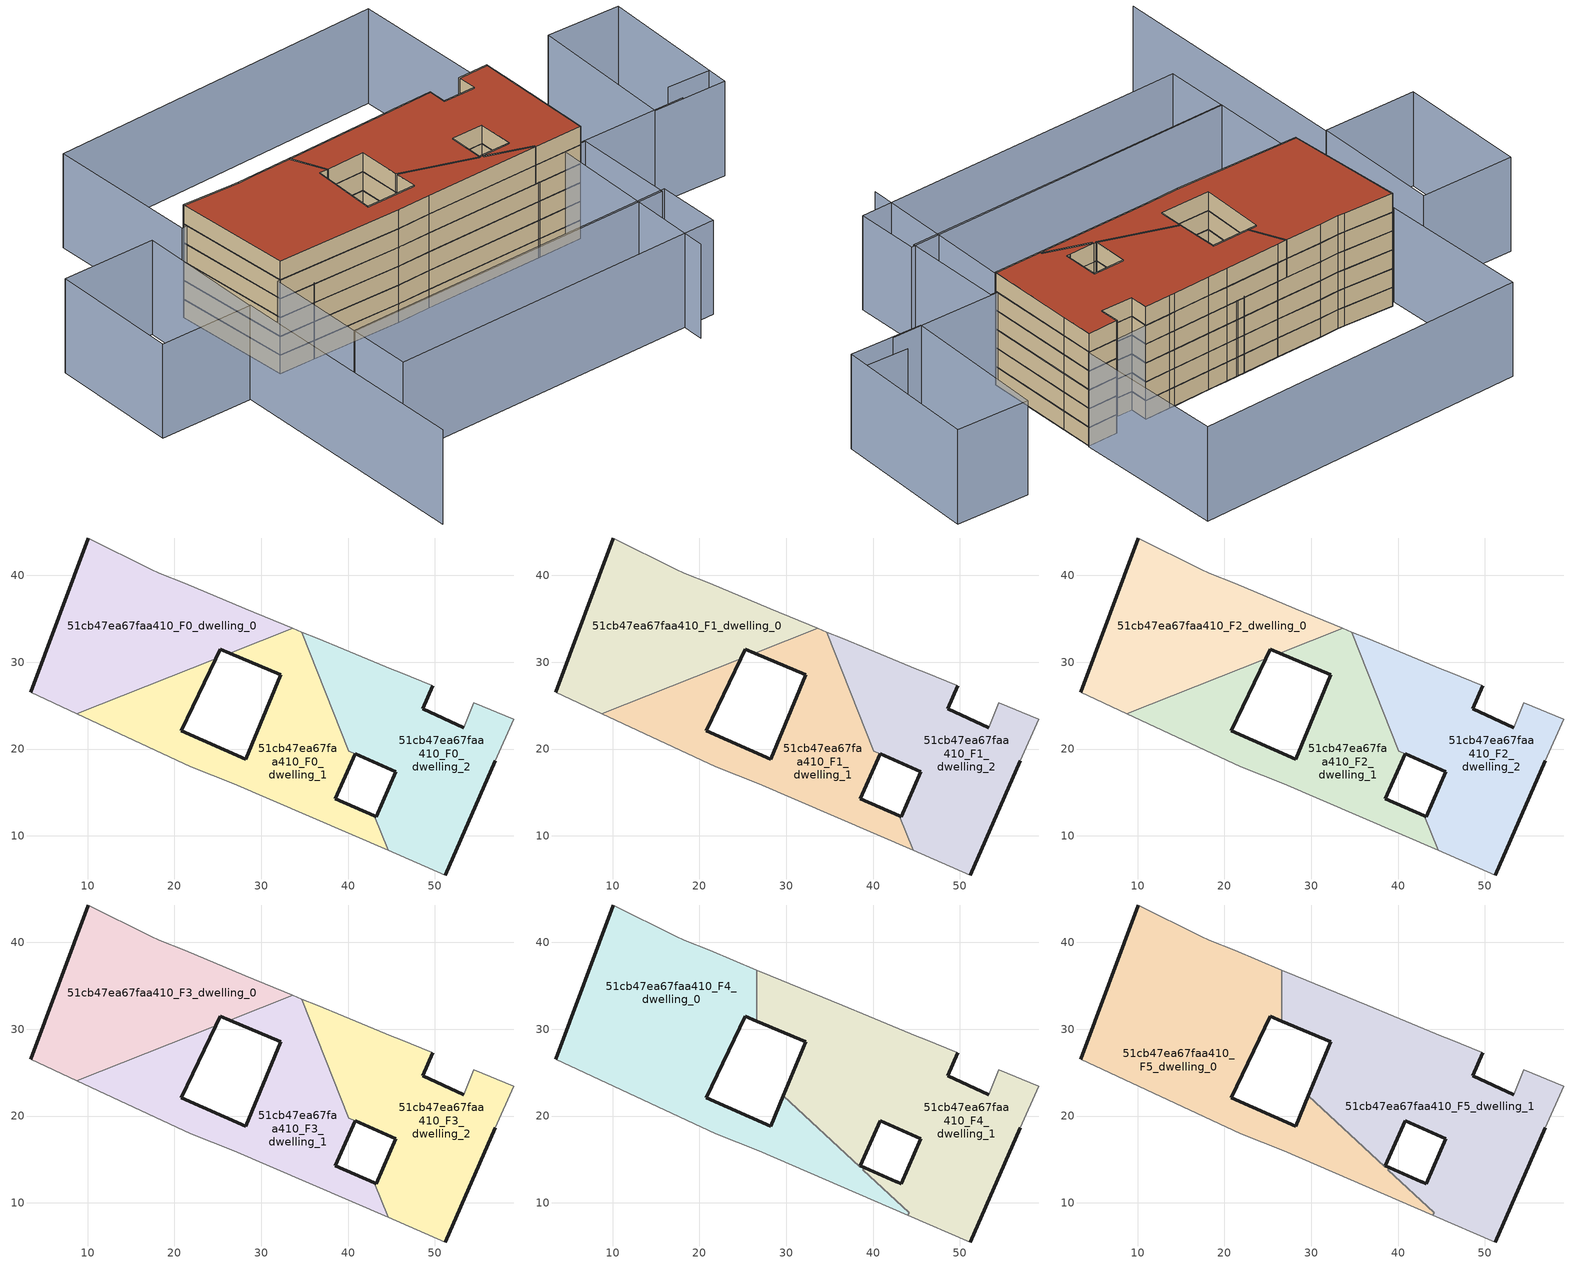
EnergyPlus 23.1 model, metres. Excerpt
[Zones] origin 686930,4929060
51cb47ea67faa410_F0_dwelling_0
 floor ground (EU_floor_Construction): 33.63,33.9 28.13,36.15 21.16,39.1 18.27,40.23 17.27,40.73 10.04,44.32 3.47,26.53 8.76,24.08 24.76,30.39 25.29,31.51 26.4,31.04 z0
 wall outside (EU_wall_Construction): 26.4,31.04 25.29,31.51 24.76,30.39 / 3.47,26.53 10.04,44.32 z0:3
 wall adiabatic (EU_wall_Construction): 10.04,44.32 17.27,40.73 18.27,40.23 21.16,39.1 28.13,36.15 33.63,33.9 / 8.76,24.08 3.47,26.53 z0:3
 wall to 51cb47ea67faa410_F0_dwelling_1 (EU_wall_Construction): 33.63,33.9 26.4,31.04 / 24.76,30.39 8.76,24.08 z0:3
51cb47ea67faa410_F0_dwelling_1
 floor ground (EU_floor_Construction): 44.62,8.32 43.05,12.3 38.53,14.28 40.81,19.45 40.11,19.75 34.69,33.46 33.63,33.9 26.4,31.04 32.23,28.58 28.2,18.85 20.79,22.1 24.76,30.39 8.76,24.08 21.9,17.99 26.83,15.98 z0
 wall outside (EU_wall_Construction): 24.76,30.39 20.79,22.1 28.2,18.85 32.23,28.58 26.4,31.04 / 40.81,19.45 38.53,14.28 43.05,12.3 z0:3
 wall to 51cb47ea67faa410_F0_dwelling_2 (EU_wall_Construction): 43.05,12.3 44.62,8.32 / 40.11,19.75 40.81,19.45 / 34.69,33.46 40.1,19.76 z0:3; 40.1,19.76,3 40.1,19.76,0 40.11,19.75,0
 wall adiabatic (EU_wall_Construction): 44.62,8.32 26.83,15.98 21.9,17.99 8.76,24.08 / 33.63,33.9 34.69,33.46 z0:3
51cb47ea67faa410_F0_dwelling_2
 floor ground (EU_floor_Construction): 51.21,5.49 56.95,18.63 59.07,23.46 54.5,25.36 53.31,22.48 48.59,24.62 49.78,27.29 45.96,28.85 45.06,29.22 39.5,31.49 36.44,32.75 34.69,33.46 40.11,19.75 45.52,17.4 43.27,12.21 43.05,12.3 44.62,8.32 z0
 wall outside (EU_wall_Construction): 49.78,27.29 48.59,24.62 53.31,22.48 / 56.95,18.63 51.21,5.49 / 43.05,12.3 43.27,12.21 45.52,17.4 40.81,19.45 z0:3
 wall adiabatic (EU_wall_Construction): 53.31,22.48 54.5,25.36 59.07,23.46 56.95,18.63 / 51.21,5.49 44.62,8.32 / 34.69,33.46 36.44,32.75 39.5,31.49 45.06,29.22 45.96,28.85 49.78,27.29 z0:3
51cb47ea67faa410_F1_dwelling_0
 floor to 51cb47ea67faa410_F0_dwelling_0 (EU_floor_Construction): 33.63,33.9 28.13,36.15 21.16,39.1 18.27,40.23 17.27,40.73 10.04,44.32 3.47,26.53 8.76,24.08 24.76,30.39 25.29,31.51 26.4,31.04 z3
 wall outside (EU_wall_Construction): 26.4,31.04 25.29,31.51 24.76,30.39 / 3.47,26.53 10.04,44.32 z3:6
 wall adiabatic (EU_wall_Construction): 10.04,44.32 17.27,40.73 18.27,40.23 21.16,39.1 28.13,36.15 33.63,33.9 / 8.76,24.08 3.47,26.53 z3:6
 wall to 51cb47ea67faa410_F1_dwelling_1 (EU_wall_Construction): 33.63,33.9 26.4,31.04 / 24.76,30.39 8.76,24.08 z3:6
51cb47ea67faa410_F1_dwelling_1
 floor to 51cb47ea67faa410_F0_dwelling_1 (EU_floor_Construction): 44.62,8.32 43.05,12.3 38.53,14.28 40.81,19.45 40.11,19.75 34.69,33.46 33.63,33.9 26.4,31.04 32.23,28.58 28.2,18.85 20.79,22.1 24.76,30.39 8.76,24.08 21.9,17.99 26.83,15.98 z3
 wall outside (EU_wall_Construction): 24.76,30.39 20.79,22.1 28.2,18.85 32.23,28.58 26.4,31.04 / 40.81,19.45 38.53,14.28 43.05,12.3 z3:6
 wall to 51cb47ea67faa410_F1_dwelling_2 (EU_wall_Construction): 43.05,12.3 44.62,8.32 / 40.11,19.75 40.81,19.45 / 34.69,33.46 40.1,19.76 z3:6; 40.1,19.76,6 40.1,19.76,3 40.11,19.75,3
 wall adiabatic (EU_wall_Construction): 44.62,8.32 26.83,15.98 21.9,17.99 8.76,24.08 / 33.63,33.9 34.69,33.46 z3:6
51cb47ea67faa410_F1_dwelling_2
 floor to 51cb47ea67faa410_F0_dwelling_2 (EU_floor_Construction): 51.21,5.49 56.95,18.63 59.07,23.46 54.5,25.36 53.31,22.48 48.59,24.62 49.78,27.29 45.96,28.85 45.06,29.22 39.5,31.49 36.44,32.75 34.69,33.46 40.1,19.76 45.52,17.4 43.27,12.21 43.05,12.3 44.62,8.32 z3
 wall outside (EU_wall_Construction): 49.78,27.29 48.59,24.62 53.31,22.48 / 56.95,18.63 51.21,5.49 / 43.05,12.3 43.27,12.21 45.52,17.4 40.81,19.45 z3:6
 wall adiabatic (EU_wall_Construction): 53.31,22.48 54.5,25.36 59.07,23.46 56.95,18.63 / 51.21,5.49 44.62,8.32 / 34.69,33.46 36.44,32.75 39.5,31.49 45.06,29.22 45.96,28.85 49.78,27.29 z3:6
51cb47ea67faa410_F2_dwelling_0
 floor to 51cb47ea67faa410_F1_dwelling_0 (EU_floor_Construction): 33.63,33.9 28.13,36.15 21.16,39.1 18.27,40.23 17.27,40.73 10.04,44.32 3.47,26.53 8.76,24.08 24.76,30.39 25.29,31.51 26.4,31.04 z6
 wall outside (EU_wall_Construction): 26.4,31.04 25.29,31.51 24.76,30.39 / 3.47,26.53 10.04,44.32 z6:9
 wall adiabatic (EU_wall_Construction): 10.04,44.32 17.27,40.73 18.27,40.23 21.16,39.1 28.13,36.15 33.63,33.9 / 8.76,24.08 3.47,26.53 z6:9
 wall to 51cb47ea67faa410_F2_dwelling_1 (EU_wall_Construction): 33.63,33.9 26.4,31.04 / 24.76,30.39 8.76,24.08 z6:9
51cb47ea67faa410_F2_dwelling_1
 floor to 51cb47ea67faa410_F1_dwelling_1 (EU_floor_Construction): 44.62,8.32 43.05,12.3 38.53,14.28 40.81,19.45 40.11,19.75 34.69,33.46 33.63,33.9 26.4,31.04 32.23,28.58 28.2,18.85 20.79,22.1 24.76,30.39 8.76,24.08 21.9,17.99 26.83,15.98 z6
 wall outside (EU_wall_Construction): 24.76,30.39 20.79,22.1 28.2,18.85 32.23,28.58 26.4,31.04 / 40.81,19.45 38.53,14.28 43.05,12.3 z6:9
 wall to 51cb47ea67faa410_F2_dwelling_2 (EU_wall_Construction): 43.05,12.3 44.62,8.32 / 40.11,19.75 40.81,19.45 / 34.69,33.46 40.1,19.76 z6:9; 40.1,19.76,9 40.1,19.76,6 40.11,19.75,6
 wall adiabatic (EU_wall_Construction): 44.62,8.32 26.83,15.98 21.9,17.99 8.76,24.08 / 33.63,33.9 34.69,33.46 z6:9
51cb47ea67faa410_F2_dwelling_2
 floor to 51cb47ea67faa410_F1_dwelling_2 (EU_floor_Construction): 51.21,5.49 56.95,18.63 59.07,23.46 54.5,25.36 53.31,22.48 48.59,24.62 49.78,27.29 45.96,28.85 45.06,29.22 39.5,31.49 36.44,32.75 34.69,33.46 40.1,19.76 45.52,17.4 43.27,12.21 43.05,12.3 44.62,8.32 z6
 wall outside (EU_wall_Construction): 49.78,27.29 48.59,24.62 53.31,22.48 / 56.95,18.63 51.21,5.49 / 43.05,12.3 43.27,12.21 45.52,17.4 40.81,19.45 z6:9
 wall adiabatic (EU_wall_Construction): 53.31,22.48 54.5,25.36 59.07,23.46 56.95,18.63 / 51.21,5.49 44.62,8.32 / 34.69,33.46 36.44,32.75 39.5,31.49 45.06,29.22 45.96,28.85 49.78,27.29 z6:9
51cb47ea67faa410_F3_dwelling_0
 floor to 51cb47ea67faa410_F2_dwelling_0 (EU_floor_Construction): 33.63,33.9 28.13,36.15 21.16,39.1 18.27,40.23 17.27,40.73 10.04,44.32 3.47,26.53 8.76,24.08 24.76,30.39 25.29,31.51 26.4,31.04 z9
 wall outside (EU_wall_Construction): 26.4,31.04 25.29,31.51 24.76,30.39 / 3.47,26.53 10.04,44.32 z9:12
 wall adiabatic (EU_wall_Construction): 10.04,44.32 17.27,40.73 18.27,40.23 21.16,39.1 28.13,36.15 33.63,33.9 / 8.76,24.08 3.47,26.53 z9:12
 wall to 51cb47ea67faa410_F3_dwelling_1 (EU_wall_Construction): 33.63,33.9 26.4,31.04 / 24.76,30.39 8.76,24.08 z9:12
51cb47ea67faa410_F3_dwelling_1
 floor to 51cb47ea67faa410_F2_dwelling_1 (EU_floor_Construction): 44.62,8.32 43.05,12.3 38.53,14.28 40.81,19.45 40.11,19.75 34.69,33.46 33.63,33.9 26.4,31.04 32.23,28.58 28.2,18.85 20.79,22.1 24.76,30.39 8.76,24.08 21.9,17.99 26.83,15.98 z9
 wall outside (EU_wall_Construction): 24.76,30.39 20.79,22.1 28.2,18.85 32.23,28.58 26.4,31.04 / 40.81,19.45 38.53,14.28 43.05,12.3 z9:12
 wall to 51cb47ea67faa410_F3_dwelling_2 (EU_wall_Construction): 43.05,12.3 44.62,8.32 / 40.11,19.75 40.81,19.45 / 34.69,33.46 40.1,19.76 z9:12; 40.1,19.76,12 40.1,19.76,9 40.11,19.75,9
 wall adiabatic (EU_wall_Construction): 44.62,8.32 26.83,15.98 21.9,17.99 8.76,24.08 / 33.63,33.9 34.69,33.46 z9:12
51cb47ea67faa410_F3_dwelling_2
 floor to 51cb47ea67faa410_F2_dwelling_2 (EU_floor_Construction): 51.21,5.49 56.95,18.63 59.07,23.46 54.5,25.36 53.31,22.48 48.59,24.62 49.78,27.29 45.96,28.85 45.06,29.22 39.5,31.49 36.44,32.75 34.69,33.46 40.1,19.76 45.52,17.4 43.27,12.21 43.05,12.3 44.62,8.32 z9
 wall outside (EU_wall_Construction): 49.78,27.29 48.59,24.62 53.31,22.48 / 56.95,18.63 51.21,5.49 / 43.05,12.3 43.27,12.21 45.52,17.4 40.81,19.45 z9:12
 wall adiabatic (EU_wall_Construction): 53.31,22.48 54.5,25.36 59.07,23.46 56.95,18.63 / 51.21,5.49 44.62,8.32 / 34.69,33.46 36.44,32.75 39.5,31.49 45.06,29.22 45.96,28.85 49.78,27.29 z9:12
51cb47ea67faa410_F4_dwelling_0
 floor to 51cb47ea67faa410_F3_dwelling_0 (EU_floor_Construction): 24.76,30.39 25.29,31.51 26.4,31.04 26.61,31.12 26.61,36.79 21.16,39.1 18.27,40.23 17.27,40.73 10.04,44.32 3.47,26.53 8.76,24.08 z12
 floor to 51cb47ea67faa410_F3_dwelling_1 (EU_floor_Construction): 43.99,8.59 44.15,8.84 38.83,13.8 39.01,14.06 42.63,12.48 38.53,14.28 38.47,14.14 29.65,22.36 28.2,18.85 20.79,22.1 24.76,30.39 8.76,24.08 21.9,17.99 26.83,15.98 z12; 26.61,30.95 26.61,31.12 26.4,31.04 z12
 wall outside (EU_wall_Construction): 3.47,26.53 10.04,44.32 / 26.61,30.95 25.29,31.51 20.79,22.1 28.2,18.85 29.65,22.36 / 38.53,14.28 42.7,12.46 42.75,12.43 z12:15; 42.74,12.43,15 42.75,12.43,12 42.74,12.43,12
 wall to 51cb47ea67faa410_F4_dwelling_1 (EU_wall_Construction): 26.61,36.79 26.61,30.95 / 38.47,14.14 38.53,14.28 / 42.74,12.43 39.01,14.06 38.83,13.8 44.15,8.84 43.99,8.59 / 29.65,22.36 38.46,14.14 z12:15; 38.46,14.14,15 38.46,14.14,12 38.47,14.14,12
 wall adiabatic (EU_wall_Construction): 43.99,8.59 26.83,15.98 21.9,17.99 3.47,26.53 / 10.04,44.32 17.27,40.73 18.27,40.23 21.16,39.1 26.61,36.79 z12:15
51cb47ea67faa410_F4_dwelling_1
 floor outside (EU_floor_Construction): 45.52,17.4 40.1,19.76 40.11,19.75 z12
 floor to 51cb47ea67faa410_F3_dwelling_1 (EU_floor_Construction): 38.47,14.14 40.81,19.45 40.11,19.75 34.69,33.46 33.63,33.9 26.61,31.12 26.61,30.95 32.23,28.58 29.65,22.36 z12; 44.62,8.32 43.05,12.3 39.01,14.06 38.83,13.8 44.15,8.84 43.99,8.59 z12
 floor to 51cb47ea67faa410_F3_dwelling_2 (EU_floor_Construction): 51.21,5.49 56.95,18.63 59.07,23.46 54.5,25.36 53.31,22.48 48.59,24.62 49.78,27.29 45.96,28.85 45.06,29.22 39.5,31.49 36.44,32.75 34.69,33.46 40.1,19.76 45.52,17.4 43.27,12.21 43.05,12.3 44.62,8.32 z12
 floor to 51cb47ea67faa410_F3_dwelling_0 (EU_floor_Construction): 33.63,33.9 28.13,36.15 26.61,36.79 26.61,31.12 z12
 wall outside (EU_wall_Construction): 29.65,22.36 32.23,28.58 26.61,30.95 / 49.78,27.29 48.59,24.62 53.31,22.48 / 56.95,18.63 51.21,5.49 / 42.75,12.43 43.27,12.21 45.52,17.4 40.81,19.45 38.53,14.28 z12:15; 42.75,12.44,15 42.75,12.44,12 42.75,12.43,12
 wall adiabatic (EU_wall_Construction): 26.61,36.79 28.13,36.15 36.44,32.75 39.5,31.49 45.06,29.22 45.96,28.85 49.78,27.29 / 53.31,22.48 54.5,25.36 59.07,23.46 56.95,18.63 / 51.21,5.49 43.99,8.59 z12:15
51cb47ea67faa410_F5_dwelling_0
 floor to 51cb47ea67faa410_F4_dwelling_0 (EU_floor_Construction): 43.99,8.59 44.15,8.84 38.83,13.8 39.01,14.06 42.74,12.43 42.75,12.43 42.7,12.46 38.53,14.28 38.47,14.14 29.65,22.36 28.2,18.85 20.79,22.1 25.29,31.51 26.61,30.95 26.61,36.79 21.16,39.1 18.27,40.23 17.27,40.73 10.04,44.32 3.47,26.53 21.9,17.99 26.83,15.98 z15
 wall outside (EU_wall_Construction): 3.47,26.53 10.04,44.32 / 26.61,30.95 25.29,31.51 20.79,22.1 28.2,18.85 29.65,22.36 / 38.53,14.28 42.7,12.46 42.75,12.43 z15:18; 42.74,12.43,18 42.75,12.43,15 42.74,12.43,15
 wall to 51cb47ea67faa410_F5_dwelling_1 (EU_wall_Construction): 26.61,36.79 26.61,30.95 / 38.47,14.14 38.53,14.28 / 42.74,12.43 39.01,14.06 38.83,13.8 44.15,8.84 43.99,8.59 / 29.65,22.36 38.46,14.14 z15:18; 38.46,14.14,18 38.46,14.14,15 38.47,14.14,15
 wall adiabatic (EU_wall_Construction): 43.99,8.59 26.83,15.98 21.9,17.99 3.47,26.53 / 10.04,44.32 17.27,40.73 18.27,40.23 21.16,39.1 26.61,36.79 z15:18
 roof outside (EU_roof_Construction): 26.61,36.79 26.61,30.95 25.29,31.51 20.79,22.1 28.2,18.85 29.65,22.36 38.47,14.14 38.53,14.28 42.7,12.46 42.74,12.43 39.01,14.06 38.83,13.8 44.15,8.84 43.99,8.59 26.83,15.98 21.9,17.99 3.47,26.53 10.04,44.32 17.27,40.73 18.27,40.23 21.16,39.1 z18
51cb47ea67faa410_F5_dwelling_1
 floor to 51cb47ea67faa410_F4_dwelling_1 (EU_floor_Construction): 51.21,5.49 56.95,18.63 59.07,23.46 54.5,25.36 53.31,22.48 48.59,24.62 49.78,27.29 45.96,28.85 45.06,29.22 39.5,31.49 36.44,32.75 28.13,36.15 26.61,36.79 26.61,30.95 32.23,28.58 29.65,22.36 38.46,14.14 40.81,19.45 45.52,17.4 43.27,12.21 39.01,14.06 38.83,13.8 44.15,8.84 43.99,8.59 z15
 wall outside (EU_wall_Construction): 29.65,22.36 32.23,28.58 26.61,30.95 / 49.78,27.29 48.59,24.62 53.31,22.48 / 56.95,18.63 51.21,5.49 / 42.75,12.43 43.27,12.21 45.52,17.4 40.81,19.45 38.53,14.28 z15:18; 42.75,12.44,18 42.75,12.44,15 42.75,12.43,15
 wall adiabatic (EU_wall_Construction): 26.61,36.79 28.13,36.15 36.44,32.75 39.5,31.49 45.06,29.22 45.96,28.85 49.78,27.29 / 53.31,22.48 54.5,25.36 59.07,23.46 56.95,18.63 / 51.21,5.49 43.99,8.59 z15:18
 roof outside (EU_roof_Construction): 54.5,25.36 59.07,23.46 56.95,18.63 51.21,5.49 43.99,8.59 44.15,8.84 38.83,13.8 39.01,14.06 43.27,12.21 45.52,17.4 40.81,19.45 38.46,14.14 29.65,22.36 32.23,28.58 26.61,30.95 26.61,36.79 28.13,36.15 36.44,32.75 39.5,31.49 45.06,29.22 45.96,28.85 49.78,27.29 48.59,24.62 53.31,22.48 z18
shading: 69.11,1.34 75.18,-1.69 / 36.6,-19.79 49,7.04 / 49,7.04 67.65,-1.58 / -3.82,27.31 -19.71,-9.42 / -3.2,12.11 46.63,-9.34 / 46.63,-9.34 42.6,-18.7 / 42.6,-18.7 -7.22,2.75 / -7.22,2.75 -3.2,12.11 / 45.91,-9.39 -3.26,11.96 / -3.26,11.96 3.13,26.68 / 3.13,26.68 52.3,5.33 / 52.3,5.33 45.91,-9.39 / 63.19,0.35 73.37,21.42 / 73.37,21.42 83.99,16.29 / 83.99,16.29 73.8,-4.78 / 73.8,-4.78 63.19,0.35 / -17.63,33.49 -9.07,52.38 / -9.07,52.38 4.57,46.19 / 4.57,46.19 -4,27.31 / -4,27.31 -17.63,33.49 / 18.24,66.42 68.35,45.85 / 68.35,45.85 59.14,23.42 / 59.14,23.42 9.03,43.98 / 9.03,43.98 18.24,66.42 z0:15
[Building]
EU S2 Campaign: North Axis=0; Terrain=City; Solar Distribution=FullExterior
[Site:Location]
Bologna: Latitude=44.5; Longitude=11.25; Time Zone=1; Elevation=37
[SizingPeriod:WeatherFileDays]
AnnualSizingPeriod: Begin Month=1; Begin Day of Month=1; End Month=12; End Day of Month=31; Day of Week for Start Day=Monday; Use Weather File Daylight Saving Period=No; Use Weather File Rain and Snow Indicators=No
[MATERIAL]
EU_InternalMass_Material: Roughness=MediumRough; Thickness=0.1; Conductivity=1; Density=1800; Specific Heat=900; Thermal Absorptance=0.9; Solar Absorptance=0.7; Visible Absorptance=0.7
[MATERIAL:NOMASS] Roughness=MediumRough; Thermal Absorptance=0.9; Solar Absorptance=0.7; Visible Absorptance=0.7
Name | Thermal Resistance
EU_wall_NoMass | 0.905828
EU_roof_NoMass | 0.37593
EU_floor_NoMass | 0.67114
[CONSTRUCTION]
EU_wall_Construction: EU_wall_NoMass
EU_roof_Construction: EU_roof_NoMass
EU_floor_Construction: EU_floor_NoMass
EU_InternalMass_Construction: EU_InternalMass_Material
[ZONE] Type=1; Multiplier=1; Ceiling Height=autocalculate; Floor Area=autocalculate; Part of Total Floor Area=Yes
Name | Volume
51cb47ea67faa410_F0_dwelling_0; 51cb47ea67faa410_F1_dwelling_0; 51cb47ea67faa410_F2_dwelling_0; 51cb47ea67faa410_F3_dwelling_0 | 883.96
51cb47ea67faa410_F4_dwelling_0 | 1325.99
51cb47ea67faa410_F5_dwelling_0 | 1326.02
51cb47ea67faa410_F0_dwelling_1; 51cb47ea67faa410_F1_dwelling_1; 51cb47ea67faa410_F2_dwelling_1; 51cb47ea67faa410_F3_dwelling_1 | 884.864
51cb47ea67faa410_F4_dwelling_1 | 1325.96
51cb47ea67faa410_F5_dwelling_1 | 1325.91
51cb47ea67faa410_F0_dwelling_2 | 883.106
51cb47ea67faa410_F1_dwelling_2; 51cb47ea67faa410_F2_dwelling_2; 51cb47ea67faa410_F3_dwelling_2 | 883.074
[INTERNALMASS] Construction=EU_InternalMass_Construction
Name | Zone or ZoneList | Surface Area
51cb47ea67faa410_F0_dwelling_0_EU_InternalMass | 51cb47ea67faa410_F0_dwelling_0 | 294.653
51cb47ea67faa410_F0_dwelling_1_EU_InternalMass | 51cb47ea67faa410_F0_dwelling_1 | 294.956
51cb47ea67faa410_F0_dwelling_2_EU_InternalMass | 51cb47ea67faa410_F0_dwelling_2 | 294.369
51cb47ea67faa410_F1_dwelling_0_EU_InternalMass | 51cb47ea67faa410_F1_dwelling_0 | 294.653
51cb47ea67faa410_F1_dwelling_1_EU_InternalMass | 51cb47ea67faa410_F1_dwelling_1 | 294.956
51cb47ea67faa410_F1_dwelling_2_EU_InternalMass | 51cb47ea67faa410_F1_dwelling_2 | 294.369
51cb47ea67faa410_F2_dwelling_0_EU_InternalMass | 51cb47ea67faa410_F2_dwelling_0 | 294.653
51cb47ea67faa410_F2_dwelling_1_EU_InternalMass | 51cb47ea67faa410_F2_dwelling_1 | 294.956
51cb47ea67faa410_F2_dwelling_2_EU_InternalMass | 51cb47ea67faa410_F2_dwelling_2 | 294.369
51cb47ea67faa410_F3_dwelling_0_EU_InternalMass | 51cb47ea67faa410_F3_dwelling_0 | 294.653
51cb47ea67faa410_F3_dwelling_1_EU_InternalMass | 51cb47ea67faa410_F3_dwelling_1 | 294.956
51cb47ea67faa410_F3_dwelling_2_EU_InternalMass | 51cb47ea67faa410_F3_dwelling_2 | 294.369
51cb47ea67faa410_F4_dwelling_0_EU_InternalMass | 51cb47ea67faa410_F4_dwelling_0 | 442.004
51cb47ea67faa410_F4_dwelling_1_EU_InternalMass | 51cb47ea67faa410_F4_dwelling_1 | 441.975
51cb47ea67faa410_F5_dwelling_0_EU_InternalMass | 51cb47ea67faa410_F5_dwelling_0 | 442.004
51cb47ea67faa410_F5_dwelling_1_EU_InternalMass | 51cb47ea67faa410_F5_dwelling_1 | 441.975
[OTHEREQUIPMENT] Fuel Type=Electricity; Design Level Calculation Method=Watts/Area; Power per Zone Floor Area=1; Fraction Latent=0; Fraction Radiant=0; Fraction Lost=0; Carbon Dioxide Generation Rate=0; EndUse Subcategory=EU_Step8_InternalGains
Name | Zone or ZoneList or Space or SpaceList | Schedule
EU_Step8_InternalGain_51cb47ea67faa410_F0_dwelling_0_f000 | 51cb47ea67faa410_F0_dwelling_0 | EU_Step8_GainSchedule_51cb47ea67faa410_F0_dwelling_0_f000
EU_Step8_InternalGain_51cb47ea67faa410_F0_dwelling_1_f000 | 51cb47ea67faa410_F0_dwelling_1 | EU_Step8_GainSchedule_51cb47ea67faa410_F0_dwelling_1_f000
EU_Step8_InternalGain_51cb47ea67faa410_F0_dwelling_2_f000 | 51cb47ea67faa410_F0_dwelling_2 | EU_Step8_GainSchedule_51cb47ea67faa410_F0_dwelling_2_f000
EU_Step8_InternalGain_51cb47ea67faa410_F1_dwelling_0_f000 | 51cb47ea67faa410_F1_dwelling_0 | EU_Step8_GainSchedule_51cb47ea67faa410_F1_dwelling_0_f000
EU_Step8_InternalGain_51cb47ea67faa410_F1_dwelling_1_f000 | 51cb47ea67faa410_F1_dwelling_1 | EU_Step8_GainSchedule_51cb47ea67faa410_F1_dwelling_1_f000
EU_Step8_InternalGain_51cb47ea67faa410_F1_dwelling_2_f000 | 51cb47ea67faa410_F1_dwelling_2 | EU_Step8_GainSchedule_51cb47ea67faa410_F1_dwelling_2_f000
EU_Step8_InternalGain_51cb47ea67faa410_F2_dwelling_0_f000 | 51cb47ea67faa410_F2_dwelling_0 | EU_Step8_GainSchedule_51cb47ea67faa410_F2_dwelling_0_f000
EU_Step8_InternalGain_51cb47ea67faa410_F2_dwelling_1_f000 | 51cb47ea67faa410_F2_dwelling_1 | EU_Step8_GainSchedule_51cb47ea67faa410_F2_dwelling_1_f000
EU_Step8_InternalGain_51cb47ea67faa410_F2_dwelling_2_f000 | 51cb47ea67faa410_F2_dwelling_2 | EU_Step8_GainSchedule_51cb47ea67faa410_F2_dwelling_2_f000
EU_Step8_InternalGain_51cb47ea67faa410_F3_dwelling_0_f000 | 51cb47ea67faa410_F3_dwelling_0 | EU_Step8_GainSchedule_51cb47ea67faa410_F3_dwelling_0_f000
EU_Step8_InternalGain_51cb47ea67faa410_F3_dwelling_1_f000 | 51cb47ea67faa410_F3_dwelling_1 | EU_Step8_GainSchedule_51cb47ea67faa410_F3_dwelling_1_f000
EU_Step8_InternalGain_51cb47ea67faa410_F3_dwelling_2_f000 | 51cb47ea67faa410_F3_dwelling_2 | EU_Step8_GainSchedule_51cb47ea67faa410_F3_dwelling_2_f000
EU_Step8_InternalGain_51cb47ea67faa410_F4_dwelling_0_f000 | 51cb47ea67faa410_F4_dwelling_0 | EU_Step8_GainSchedule_51cb47ea67faa410_F4_dwelling_0_f000
EU_Step8_InternalGain_51cb47ea67faa410_F4_dwelling_1_f000 | 51cb47ea67faa410_F4_dwelling_1 | EU_Step8_GainSchedule_51cb47ea67faa410_F4_dwelling_1_f000
EU_Step8_InternalGain_51cb47ea67faa410_F5_dwelling_0_f000 | 51cb47ea67faa410_F5_dwelling_0 | EU_Step8_GainSchedule_51cb47ea67faa410_F5_dwelling_0_f000
EU_Step8_InternalGain_51cb47ea67faa410_F5_dwelling_1_f000 | 51cb47ea67faa410_F5_dwelling_1 | EU_Step8_GainSchedule_51cb47ea67faa410_F5_dwelling_1_f000
[ZONEVENTILATION:DESIGNFLOWRATE] Schedule=EU_AlwaysOn; Design Flow Rate Calculation Method=AirChanges/Hour; Air Changes per Hour=0.73129; Ventilation Type=Natural; Fan Pressure Rise=0; Fan Total Efficiency=1; Constant Term Coefficient=1; Temperature Term Coefficient=0; Velocity Term Coefficient=0; Velocity Squared Term Coefficient=0; Minimum Indoor Temperature=-100; Maximum Indoor Temperature=100; Delta Temperature=-100; Minimum Outdoor Temperature=-100; Maximum Outdoor Temperature=100; Maximum Wind Speed=40
Name | Zone or ZoneList or Space or SpaceList
EU_ConstantAir_51cb47ea67faa410_F0_dwelling_0 | 51cb47ea67faa410_F0_dwelling_0
EU_ConstantAir_51cb47ea67faa410_F0_dwelling_1 | 51cb47ea67faa410_F0_dwelling_1
EU_ConstantAir_51cb47ea67faa410_F0_dwelling_2 | 51cb47ea67faa410_F0_dwelling_2
EU_ConstantAir_51cb47ea67faa410_F1_dwelling_0 | 51cb47ea67faa410_F1_dwelling_0
EU_ConstantAir_51cb47ea67faa410_F1_dwelling_1 | 51cb47ea67faa410_F1_dwelling_1
EU_ConstantAir_51cb47ea67faa410_F1_dwelling_2 | 51cb47ea67faa410_F1_dwelling_2
EU_ConstantAir_51cb47ea67faa410_F2_dwelling_0 | 51cb47ea67faa410_F2_dwelling_0
EU_ConstantAir_51cb47ea67faa410_F2_dwelling_1 | 51cb47ea67faa410_F2_dwelling_1
EU_ConstantAir_51cb47ea67faa410_F2_dwelling_2 | 51cb47ea67faa410_F2_dwelling_2
EU_ConstantAir_51cb47ea67faa410_F3_dwelling_0 | 51cb47ea67faa410_F3_dwelling_0
EU_ConstantAir_51cb47ea67faa410_F3_dwelling_1 | 51cb47ea67faa410_F3_dwelling_1
EU_ConstantAir_51cb47ea67faa410_F3_dwelling_2 | 51cb47ea67faa410_F3_dwelling_2
EU_ConstantAir_51cb47ea67faa410_F4_dwelling_0 | 51cb47ea67faa410_F4_dwelling_0
EU_ConstantAir_51cb47ea67faa410_F4_dwelling_1 | 51cb47ea67faa410_F4_dwelling_1
EU_ConstantAir_51cb47ea67faa410_F5_dwelling_0 | 51cb47ea67faa410_F5_dwelling_0
EU_ConstantAir_51cb47ea67faa410_F5_dwelling_1 | 51cb47ea67faa410_F5_dwelling_1
[HVACTEMPLATE:THERMOSTAT] Constant Heating Setpoint=20; Constant Cooling Setpoint=50
EU_HeatOnly_51cb47ea67faa410_F0_dwelling_0; EU_HeatOnly_51cb47ea67faa410_F0_dwelling_1; EU_HeatOnly_51cb47ea67faa410_F0_dwelling_2; EU_HeatOnly_51cb47ea67faa410_F1_dwelling_0; EU_HeatOnly_51cb47ea67faa410_F1_dwelling_1; EU_HeatOnly_51cb47ea67faa410_F1_dwelling_2; EU_HeatOnly_51cb47ea67faa410_F2_dwelling_0; EU_HeatOnly_51cb47ea67faa410_F2_dwelling_1; EU_HeatOnly_51cb47ea67faa410_F2_dwelling_2; EU_HeatOnly_51cb47ea67faa410_F3_dwelling_0; EU_HeatOnly_51cb47ea67faa410_F3_dwelling_1; EU_HeatOnly_51cb47ea67faa410_F3_dwelling_2; EU_HeatOnly_51cb47ea67faa410_F4_dwelling_0; EU_HeatOnly_51cb47ea67faa410_F4_dwelling_1; EU_HeatOnly_51cb47ea67faa410_F5_dwelling_0; EU_HeatOnly_51cb47ea67faa410_F5_dwelling_1
[HVACTEMPLATE:ZONE:IDEALLOADSAIRSYSTEM] System Availability Schedule=EU_AlwaysOn; Maximum Heating Supply Air Temperature=50; Minimum Cooling Supply Air Temperature=13; Maximum Heating Supply Air Humidity Ratio=0.0156; Minimum Cooling Supply Air Humidity Ratio=0.0077; Heating Limit=NoLimit; Cooling Limit=NoLimit; Heating Availability Schedule=EU_AlwaysOn; Cooling Availability Schedule=EU_CoolingOff; Dehumidification Control Type=ConstantSensibleHeatRatio; Cooling Sensible Heat Ratio=0.7; Dehumidification Setpoint=60; Humidification Control Type=None; Humidification Setpoint=30; Outdoor Air Method=None; Outdoor Air Flow Rate per Person=0.00944; Outdoor Air Flow Rate per Zone Floor Area=0; Outdoor Air Flow Rate per Zone=0; Demand Controlled Ventilation Type=None; Outdoor Air Economizer Type=NoEconomizer; Heat Recovery Type=None; Sensible Heat Recovery Effectiveness=0.7; Latent Heat Recovery Effectiveness=0.65
Name | Template Thermostat
51cb47ea67faa410_F0_dwelling_0 | EU_HeatOnly_51cb47ea67faa410_F0_dwelling_0
51cb47ea67faa410_F0_dwelling_1 | EU_HeatOnly_51cb47ea67faa410_F0_dwelling_1
51cb47ea67faa410_F0_dwelling_2 | EU_HeatOnly_51cb47ea67faa410_F0_dwelling_2
51cb47ea67faa410_F1_dwelling_0 | EU_HeatOnly_51cb47ea67faa410_F1_dwelling_0
51cb47ea67faa410_F1_dwelling_1 | EU_HeatOnly_51cb47ea67faa410_F1_dwelling_1
51cb47ea67faa410_F1_dwelling_2 | EU_HeatOnly_51cb47ea67faa410_F1_dwelling_2
51cb47ea67faa410_F2_dwelling_0 | EU_HeatOnly_51cb47ea67faa410_F2_dwelling_0
51cb47ea67faa410_F2_dwelling_1 | EU_HeatOnly_51cb47ea67faa410_F2_dwelling_1
51cb47ea67faa410_F2_dwelling_2 | EU_HeatOnly_51cb47ea67faa410_F2_dwelling_2
51cb47ea67faa410_F3_dwelling_0 | EU_HeatOnly_51cb47ea67faa410_F3_dwelling_0
51cb47ea67faa410_F3_dwelling_1 | EU_HeatOnly_51cb47ea67faa410_F3_dwelling_1
51cb47ea67faa410_F3_dwelling_2 | EU_HeatOnly_51cb47ea67faa410_F3_dwelling_2
51cb47ea67faa410_F4_dwelling_0 | EU_HeatOnly_51cb47ea67faa410_F4_dwelling_0
51cb47ea67faa410_F4_dwelling_1 | EU_HeatOnly_51cb47ea67faa410_F4_dwelling_1
51cb47ea67faa410_F5_dwelling_0 | EU_HeatOnly_51cb47ea67faa410_F5_dwelling_0
51cb47ea67faa410_F5_dwelling_1 | EU_HeatOnly_51cb47ea67faa410_F5_dwelling_1
[SIZING:ZONE] Zone Cooling Design Supply Air Temperature Input Method=SupplyAirTemperature; Zone Cooling Design Supply Air Temperature=13; Zone Heating Design Supply Air Temperature Input Method=SupplyAirTemperature; Zone Heating Design Supply Air Temperature=50; Zone Cooling Design Supply Air Humidity Ratio=0.008; Zone Heating Design Supply Air Humidity Ratio=0.008; Cooling Design Air Flow Method=DesignDay; Cooling Design Air Flow Rate=0; Cooling Minimum Air Flow per Zone Floor Area=0.000762; Cooling Minimum Air Flow=0; Cooling Minimum Air Flow Fraction=0.2; Heating Design Air Flow Method=DesignDay; Heating Design Air Flow Rate=0; Heating Maximum Air Flow per Zone Floor Area=0.002032; Heating Maximum Air Flow=0.141576; Heating Maximum Air Flow Fraction=0.3; Account for Dedicated Outdoor Air System=No; Dedicated Outdoor Air System Control Strategy=NeutralSupplyAir; Dedicated Outdoor Air Low Setpoint Temperature for Design=autosize; Dedicated Outdoor Air High Setpoint Temperature for Design=autosize; Zone Load Sizing Method=Sensible Load Only No Latent Load; Zone Latent Cooling Design Supply Air Humidity Ratio Input Method=HumidityRatioDifference; Zone Cooling Design Supply Air Humidity Ratio Difference=0.005; Zone Latent Heating Design Supply Air Humidity Ratio Input Method=HumidityRatioDifference; Zone Humidification Design Supply Air Humidity Ratio Difference=0.005
51cb47ea67faa410_F0_dwelling_0; 51cb47ea67faa410_F0_dwelling_1; 51cb47ea67faa410_F0_dwelling_2; 51cb47ea67faa410_F1_dwelling_0; 51cb47ea67faa410_F1_dwelling_1; 51cb47ea67faa410_F1_dwelling_2; 51cb47ea67faa410_F2_dwelling_0; 51cb47ea67faa410_F2_dwelling_1; 51cb47ea67faa410_F2_dwelling_2; 51cb47ea67faa410_F3_dwelling_0; 51cb47ea67faa410_F3_dwelling_1; 51cb47ea67faa410_F3_dwelling_2; 51cb47ea67faa410_F4_dwelling_0; 51cb47ea67faa410_F4_dwelling_1; 51cb47ea67faa410_F5_dwelling_0; 51cb47ea67faa410_F5_dwelling_1
[SCHEDULE:CONSTANT]
Name | Hourly Value
EU_AlwaysOn | 1
EU_CoolingOff | 0
[SCHEDULE:FILE] Column Number=1; Rows to Skip at Top=0; Number of Hours of Data=8760; Column Separator=Comma; Interpolate to Timestep=No; Minutes per Item=60; Adjust Schedule for Daylight Savings=Yes
Name | File
EU_Step8_GainSchedule_51cb47ea67faa410_F0_dwelling_0_f000 | ../../schedules/51cb47ea67faa410/51cb47ea67faa410_F0_dwelling_0_f000_gain.csv
EU_Step8_GainSchedule_51cb47ea67faa410_F0_dwelling_1_f000 | ../../schedules/51cb47ea67faa410/51cb47ea67faa410_F0_dwelling_1_f000_gain.csv
EU_Step8_GainSchedule_51cb47ea67faa410_F0_dwelling_2_f000 | ../../schedules/51cb47ea67faa410/51cb47ea67faa410_F0_dwelling_2_f000_gain.csv
EU_Step8_GainSchedule_51cb47ea67faa410_F1_dwelling_0_f000 | ../../schedules/51cb47ea67faa410/51cb47ea67faa410_F1_dwelling_0_f000_gain.csv
EU_Step8_GainSchedule_51cb47ea67faa410_F1_dwelling_1_f000 | ../../schedules/51cb47ea67faa410/51cb47ea67faa410_F1_dwelling_1_f000_gain.csv
EU_Step8_GainSchedule_51cb47ea67faa410_F1_dwelling_2_f000 | ../../schedules/51cb47ea67faa410/51cb47ea67faa410_F1_dwelling_2_f000_gain.csv
EU_Step8_GainSchedule_51cb47ea67faa410_F2_dwelling_0_f000 | ../../schedules/51cb47ea67faa410/51cb47ea67faa410_F2_dwelling_0_f000_gain.csv
EU_Step8_GainSchedule_51cb47ea67faa410_F2_dwelling_1_f000 | ../../schedules/51cb47ea67faa410/51cb47ea67faa410_F2_dwelling_1_f000_gain.csv
EU_Step8_GainSchedule_51cb47ea67faa410_F2_dwelling_2_f000 | ../../schedules/51cb47ea67faa410/51cb47ea67faa410_F2_dwelling_2_f000_gain.csv
EU_Step8_GainSchedule_51cb47ea67faa410_F3_dwelling_0_f000 | ../../schedules/51cb47ea67faa410/51cb47ea67faa410_F3_dwelling_0_f000_gain.csv
EU_Step8_GainSchedule_51cb47ea67faa410_F3_dwelling_1_f000 | ../../schedules/51cb47ea67faa410/51cb47ea67faa410_F3_dwelling_1_f000_gain.csv
EU_Step8_GainSchedule_51cb47ea67faa410_F3_dwelling_2_f000 | ../../schedules/51cb47ea67faa410/51cb47ea67faa410_F3_dwelling_2_f000_gain.csv
EU_Step8_GainSchedule_51cb47ea67faa410_F4_dwelling_0_f000 | ../../schedules/51cb47ea67faa410/51cb47ea67faa410_F4_dwelling_0_f000_gain.csv
EU_Step8_GainSchedule_51cb47ea67faa410_F4_dwelling_1_f000 | ../../schedules/51cb47ea67faa410/51cb47ea67faa410_F4_dwelling_1_f000_gain.csv
EU_Step8_GainSchedule_51cb47ea67faa410_F5_dwelling_0_f000 | ../../schedules/51cb47ea67faa410/51cb47ea67faa410_F5_dwelling_0_f000_gain.csv
EU_Step8_GainSchedule_51cb47ea67faa410_F5_dwelling_1_f000 | ../../schedules/51cb47ea67faa410/51cb47ea67faa410_F5_dwelling_1_f000_gain.csv
